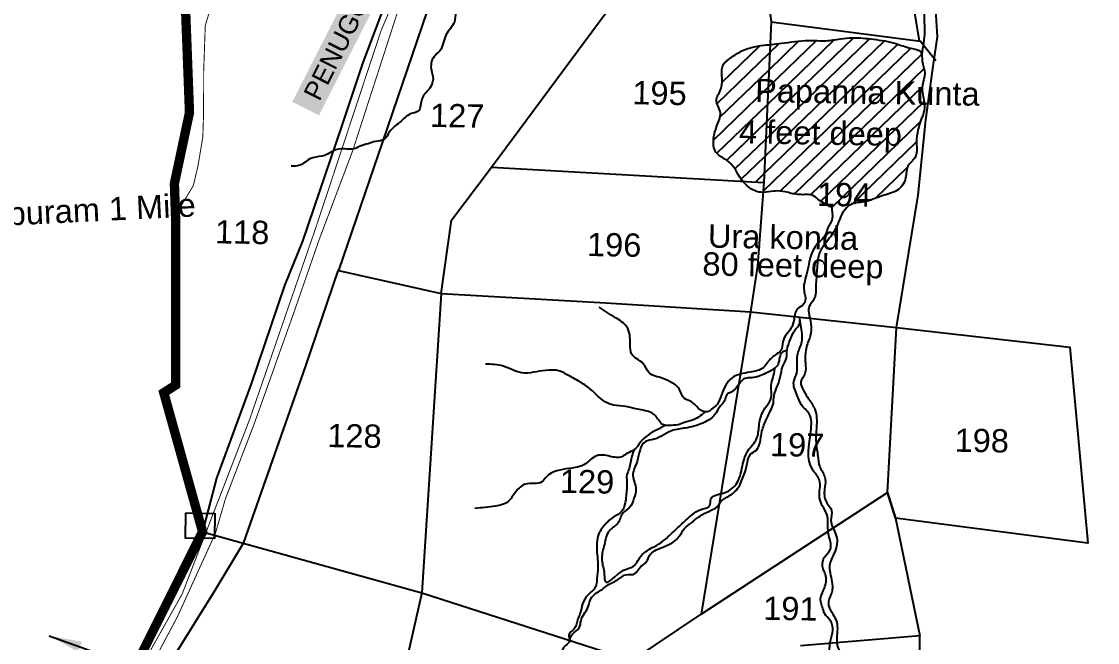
# Model space of a CAD drawing. Header units: feet. Extents: x 795890 to 801423, y 1560112 to 1569674.
# Drawn here: x 797758 to 798912, y 1566978 to 1567645 of the extents above; entities that cross this region are included whole.
import ezdxf
from ezdxf.enums import TextEntityAlignment as Align

# ---------------------------------------------------------------- set-up
doc = ezdxf.new("R2010")
doc.units = ezdxf.units.FT
doc.header["$LTSCALE"] = 15
doc.header["$MEASUREMENT"] = 0
doc.linetypes.add('HIDDEN2', pattern=[0.1875, 0.125, -0.0625])
for name, color, linetype in [('PLOT', 7, 'Continuous'), ('PLOT NO', 7, 'Continuous'), ('ROADS', 6, 'Continuous'), ('STRUCTURE', 5, 'Continuous'), ('TANKS-STREAM', 4, 'Continuous'), ('VILLAGE STONES', 240, 'Continuous')]:
    doc.layers.add(name, color=color, linetype=linetype)
doc.layers.add('VILLAGE BOUNDRY', color=5, linetype='HIDDEN2', lineweight=100)
doc.styles.get("Standard").update_dxf_attribs({"font": 'arial.ttf'})
doc.dimstyles.get("Standard").update_dxf_attribs({"dimtxt": 0.18, "dimasz": 35, "dimexe": 0.18, "dimexo": 0.0625, "dimgap": 0.09, "dimtad": 0, "dimtih": 1, "dimtoh": 1, "dimdec": 4, "dimzin": 0, "dimdsep": 46, "dimtxsty": 'Standard', "dimcen": 0.09, "dimadec": 0, "dimazin": 0, "dimtfac": 1, "dimtdec": 4, "dimtofl": 0, "dimtmove": 0, "dimatfit": 3, "dimfxl": 1, "dimtolj": 1, "dimtzin": 0, "dimarcsym": 0})
pattern_1 = [(44.0639776, (-41019.012, -16241.041), (-8.85815799, 9.15241703), [])]

msp = doc.modelspace()

# ---------------------------------------------------------------- hatches: boundary and pattern name
at = {"layer": 'TANKS-STREAM', "lineweight": -2}
h = msp.add_hatch(dxfattribs=at)
h.set_pattern_fill('ANSI31', color=256, scale=101.896795, angle=-0.936)
h.set_pattern_definition(pattern_1)
edge = h.paths.add_edge_path()
edge.add_spline(control_points=[(798560.8, 1567619.9), (798557.5, 1567619.6), (798547.4, 1567618.4), (798532.8, 1567615.3), (798520.4, 1567606.9), (798504.7, 1567596.8), (798513.5, 1567575.9), (798499.7, 1567560.3), (798509.7, 1567547.6), (798503.9, 1567533.4), (798498.9, 1567520), (798500.2, 1567503.6), (798512.1, 1567497.4), (798521.5, 1567490.2), (798525.9, 1567480.7), (798529.7, 1567475.1), (798531.4, 1567473.1)], knot_values=[102.980665, 102.980665, 102.980665, 102.980665, 112.822896, 133.59048, 146.327156, 158.57841, 184.160803, 198.94939, 210.966379, 224.828954, 241.030415, 255.812911, 267.957696, 278.813155, 290.935817, 298.851736, 298.851736, 298.851736, 298.851736], degree=3, periodic=0)
edge.add_line((798531.4, 1567473.1), (798553.8, 1567471.8))
edge.add_line((798553.8, 1567471.8), (798560.8, 1567619.9))
h.paths.add_polyline_path([(798518.8, 1567499), (798709.7, 1567495.9), (798710.5, 1567544.4), (798519.6, 1567547.6)], flags=9)
h.paths.add_polyline_path([(798526.5, 1567543.5), (798812.4, 1567538.9), (798813.2, 1567586.8), (798527.3, 1567591.4)], flags=9)
h = msp.add_hatch(dxfattribs=at)
h.set_pattern_fill('ANSI31', color=256, scale=101.896795, angle=-0.936)
h.set_pattern_definition(pattern_1)
edge = h.paths.add_edge_path()
edge.add_spline(control_points=[(798641.4, 1567443.4), (798642.9, 1567445.2), (798649.3, 1567450.9), (798661.8, 1567450), (798675.2, 1567455.9), (798686.2, 1567459.1), (798699.4, 1567463.5), (798707.6, 1567475.1), (798706.1, 1567489.9), (798719.2, 1567498.6), (798716.3, 1567518.7), (798720.8, 1567535.1), (798726.4, 1567549.1), (798726.2, 1567560.6), (798721.6, 1567574.1), (798728.7, 1567589.1), (798723.1, 1567599.8), (798723.6, 1567607.2), (798723.2, 1567609.3)], knot_values=[89.780683, 89.780683, 89.780683, 89.780683, 96.726341, 114.087346, 123.570744, 139.671774, 147.956936, 164.009794, 176.965294, 188.179977, 204.160697, 230.499461, 239.021978, 248.117272, 263.853669, 279.590066, 291.858053, 298.441026, 298.441026, 298.441026, 298.441026], degree=3, periodic=0)
edge.add_spline(control_points=[(798723.2, 1567609.3), (798723.1, 1567610.4), (798721.7, 1567614.6), (798708.6, 1567615.6), (798693.7, 1567622.6), (798672.1, 1567625.6), (798652.2, 1567627.8), (798640.4, 1567626.4), (798636, 1567626)], knot_values=[0, 0, 0, 0, 3.139064, 14.387215, 30.860033, 54.880162, 76.723339, 89.780683, 89.780683, 89.780683, 89.780683], degree=3, periodic=0)
edge.add_spline(control_points=[(798636, 1567626), (798630.8, 1567625.1), (798619.6, 1567623.3), (798598.4, 1567625.4), (798578.5, 1567621.7), (798564.8, 1567620.3), (798560.8, 1567619.9)], knot_values=[293.288651, 293.288651, 293.288651, 293.288651, 308.535386, 326.700596, 355.464138, 367.458777, 367.458777, 367.458777, 367.458777], degree=3, periodic=0)
edge.add_line((798560.8, 1567619.9), (798553.8, 1567471.8))
edge.add_line((798553.8, 1567471.8), (798553, 1567461.2))
edge.add_spline(control_points=[(798553, 1567461.2), (798556, 1567461.1), (798562, 1567462.1), (798572.2, 1567463.4), (798583.9, 1567459.6), (798595.3, 1567458.4), (798605.9, 1567459.4), (798614.3, 1567451.5), (798621.5, 1567447.8), (798626.6, 1567445.2)], knot_values=[0, 0, 0, 0, 8.757788, 17.78771, 29.994965, 44.100368, 51.983307, 59.530377, 76.243095, 76.243095, 76.243095, 76.243095], degree=3, periodic=0)
edge.add_line((798626.6, 1567445.2), (798641.4, 1567443.4))
h.paths.add_polyline_path([(798523.2, 1567510.1), (798667.3, 1567507.8), (798667.7, 1567530.7), (798523.6, 1567533.1)], flags=9)
h.paths.add_polyline_path([(798523.6, 1567534.4), (798729.5, 1567531), (798729.9, 1567554.3), (798524, 1567557.7)], flags=9)
h.paths.add_polyline_path([(798603.6, 1567439.8), (798675.9, 1567438.6), (798676.6, 1567477.6), (798604.2, 1567478.8)], flags=9)

# ---------------------------------------------------------------- linework, layer by layer
at = {"layer": 'PLOT'}
for points in [[(798364.7, 1568028.4), (798321.8, 1567938.5), (798270.1, 1567831.6), (798213.7, 1567717.3), (798145.1, 1567515.4), (798098, 1567377.3), (798208, 1567352.9), (798384.5, 1567342.7), (798539.7, 1567332.9), (798696, 1567316.2), (798882.2, 1567295.1), (798901.5, 1567085), (798695, 1567111.8), (798686.7, 1567139.3), (798696, 1567316.2), (798719.4, 1567458.3), (798727.8, 1567539.2), (798736, 1567599.1), (798740.2, 1567628), (798732.6, 1567748.8), (798726, 1567979.1)], [(798720.7, 1567624), (798715.6, 1567655.8), (798712, 1567683.8), (798700.1, 1567684.7), (798702.8, 1567835.7), (798705.1, 1567951.9), (798612.5, 1567951.2), (798611.2, 1567980.1)], [(798258.5, 1567901.7), (798236.9, 1567853.9), (798189.7, 1567759), (798148, 1567663.8), (798123.8, 1567600.6), (798101.6, 1567533), (798059.2, 1567408.9), (798039.9, 1567361.3), (798004.3, 1567255.8), (797967, 1567154.6), (797952.1, 1567097.1), (798187.2, 1567031.7), (798412.6, 1566959.1), (798486.8, 1567008.6), (798686.7, 1567139.3), (798695, 1567111.8), (798721.2, 1566985.6), (798593.2, 1566974.7)], [(798261.9, 1567488.2), (798400.2, 1567675.2), (798424, 1567708.9)], [(798424, 1567708.9), (798554.5, 1567701.4), (798561.9, 1567644.1), (798721.8, 1567623.6), (798738.5, 1567602.7)], [(798561.9, 1567644.1), (798553.8, 1567471.8), (798547.3, 1567382.3), (798539.7, 1567332.9)], [(798208, 1567352.9), (798219.1, 1567431.5), (798261.9, 1567488.2), (798553.8, 1567471.8)], [(798154.4, 1566886.4), (798110.6, 1566794), (798067, 1566673.8), (798050.7, 1566630), (797950.1, 1566634.6), (797942.9, 1566616.6), (797819.9, 1566723.9), (797781.7, 1566737.1), (797829.7, 1566819.4), (797892.8, 1566917.1), (797965.7, 1567034.3), (797996.2, 1567085.5), (798062.5, 1567274), (798097.7, 1567378)], [(798208, 1567352.9), (798187.2, 1567031.7)], [(798539.7, 1567332.9), (798486.8, 1567008.6)], [(798187.2, 1567031.7), (798154.4, 1566886.4), (798391.8, 1566795.1)], [(798720.9, 1566945.6), (798721.2, 1566985.6)]]:
    msp.add_lwpolyline(points, dxfattribs=at)
at = {"layer": 'ROADS', "linetype": 'HIDDEN2', "ltscale": 13, "const_width": 1}
for points in [[(797843.8, 1566876.8), (797930.1, 1567030), (798002.7, 1567218), (798073.9, 1567424.4), (798143.5, 1567634.8), (798187.3, 1567736.8), (798224, 1567819.2), (798296.9, 1567957.3), (798395.5, 1568134.3), (798412.6, 1568175), (798458.1, 1568232.4), (798540.5, 1568342), (798592.8, 1568419.1), (798692.4, 1568552.4), (798824.3, 1568714.7), (798940.9, 1568917.1), (799009.3, 1569036.4)], [(799019.4, 1569036.3), (798989.6, 1568990.7), (798948.1, 1568918), (798877.7, 1568793.4), (798812, 1568686.8), (798747.7, 1568613.9), (798673.7, 1568515.4), (798561.5, 1568362.5), (798460.1, 1568226.5), (798437.5, 1568192.3), (798358.2, 1568050.5), (798275.3, 1567898.2), (798230.8, 1567808.6), (798169.5, 1567680.5), (798113.2, 1567506.3), (798077.4, 1567411.3), (798049.3, 1567330.3), (798007.4, 1567212.7), (797976.6, 1567132.4), (797965.9, 1567095.5), (797925.3, 1567006.3), (797877.3, 1566915.6)], [(797929.3, 1567447.1), (797942.2, 1567468.5), (797947.2, 1567489.7), (797952.4, 1567520.9), (797953.2, 1567546.2), (797953.3, 1567591), (797955, 1567640.1), (797966.6, 1567679), (797985.6, 1567709.7), (798007.6, 1567731.6), (798053.5, 1567757.5), (798091.4, 1567776.6), (798156.2, 1567809.9), (798201.2, 1567851.3), (798226.9, 1567872.8), (798258.4, 1567898)]]:
    msp.add_lwpolyline(points, dxfattribs=at)
at = {"layer": 'TANKS-STREAM'}
for points in [[(798830.8, 1568135.1), (798832.9, 1568114.1), (798836.6, 1568100.3), (798837, 1568086.7), (798840.3, 1568069.5), (798846.8, 1568042), (798846.2, 1568027.3), (798849.5, 1568012.5), (798853.6, 1568002.7), (798857.1, 1567986.1), (798864.8, 1567963.9), (798870.6, 1567953.5), (798887, 1567926.6), (798902, 1567897.3), (798918.1, 1567875.6), (798937, 1567847.5), (798952.3, 1567818.1), (798955.6, 1567788.7), (798961.6, 1567769), (798962.3, 1567743), (798966.5, 1567721.9), (798982.9, 1567698.5), (798994.1, 1567675.6), (799003.3, 1567658.6), (799020, 1567627.5), (799030.9, 1567609.5), (799049.6, 1567588.2), (799067.3, 1567572.5), (799077.1, 1567554.1), (799090.6, 1567539.2), (799103.7, 1567528.1), (799121.8, 1567516.6), (799142.9, 1567500.5), (799169.3, 1567484.3), (799183.9, 1567457.4), (799190.8, 1567438.1), (799198.8, 1567429.6), (799207.8, 1567400.7), (799219.1, 1567384.7), (799234.2, 1567364.2), (799264.3, 1567338.1), (799292.2, 1567310.7), (799343.7, 1567259.1), (799368.5, 1567229.6), (799384.7, 1567214.3), (799404.8, 1567199.2), (799419.4, 1567187.4), (799434.2, 1567172.8), (799457.1, 1567155.6), (799488.4, 1567132.9), (799509, 1567104.5), (799522.7, 1567089.2), (799542.8, 1567071), (799584.6, 1567022.4), (799611.3, 1566985.5), (799630.4, 1566972.6), (799663.1, 1566934.6), (799670.6, 1566922.9), (799695.7, 1566886.5), (799730.9, 1566849.9), (799753.7, 1566828.1), (799788.8, 1566801.3), (799802.7, 1566791.8), (799804.5, 1566792.7), (799789.8, 1566810.1), (799785.5, 1566817.2), (799781.4, 1566833.6), (799779.4, 1566848.2), (799776.9, 1566871.9), (799777.5, 1566884.2), (799784.4, 1566897.6), (799792, 1566919.5), (799799.1, 1566941.3), (799803.3, 1566959.7), (799811.4, 1566985.5), (799815.4, 1567018), (799823.6, 1567050.9), (799824.4, 1567099.4), (799831.3, 1567116), (799835.5, 1567139.9), (799840.2, 1567170.7), (799842.4, 1567200.1), (799842.1, 1567223.4), (799842.4, 1567242.4), (799831.2, 1567275.9), (799831.9, 1567300.9), (799832.3, 1567323.8), (799829.5, 1567342.2), (799814.7, 1567396.8), (799798.6, 1567433.5), (799786.7, 1567449.7), (799758.4, 1567478.6), (799728.5, 1567499.6), (799711.5, 1567525.8), (799693.2, 1567553.9), (799685.3, 1567581.8), (799662.9, 1567614.8), (799662, 1567624), (799645.2, 1567661.7), (799647.5, 1567694.3), (799641.7, 1567720.8), (799596.8, 1567773.6), (799576.7, 1567794.3), (799565.3, 1567803.3), (799548.5, 1567810.7), (799533.7, 1567827.8), (799511, 1567851.2), (799497.3, 1567881.6), (799489.5, 1567891.5), (799472, 1567908.6), (799465.2, 1567930), (799459.5, 1567961.2)], [(798583.5, 1568008.8), (798576, 1568002.9), (798568.6, 1567998.9), (798562.8, 1567991.5), (798549.4, 1567991.8), (798540.1, 1567991.4), (798527.9, 1567988.1), (798517.1, 1567978.6), (798503.8, 1567976.2), (798491, 1567974.1), (798486.3, 1567974.1), (798478.1, 1567971.5), (798467.4, 1567964.1), (798460.2, 1567955.4), (798448.4, 1567950.4), (798425.5, 1567938.7), (798406.1, 1567924.9), (798366, 1567906.2), (798348.4, 1567875.5), (798337.4, 1567858.2), (798327.5, 1567838.1), (798323, 1567823.8), (798311.9, 1567802.9), (798310.2, 1567792.5), (798294.1, 1567782.2), (798284.4, 1567773.7), (798276.6, 1567761.9), (798260.8, 1567755.5), (798253, 1567746.7), (798242.7, 1567732.2), (798239.2, 1567727.9), (798237.2, 1567715.4), (798228.2, 1567710.1), (798222.1, 1567698.3), (798221.4, 1567691.3), (798222.9, 1567671.4), (798223.2, 1567654.8), (798222.1, 1567644.1), (798213, 1567629.9), (798206.6, 1567613.2), (798200.3, 1567607), (798197.5, 1567592), (798199.1, 1567585.4), (798196.8, 1567574.8), (798187.8, 1567562.8), (798186.1, 1567556.1), (798184.4, 1567549.5), (798175, 1567545.4), (798164.9, 1567537.6), (798152.6, 1567526.1), (798146.8, 1567518.1), (798137.4, 1567515.8), (798129.7, 1567513.5), (798121, 1567510.7), (798114.2, 1567507.9), (798098.3, 1567507.7), (798085.3, 1567502), (798080, 1567500.2), (798067.2, 1567497.2), (798060.5, 1567492.5), (798051.7, 1567489.3), (798047, 1567489.3)], [(798579.5, 1567946.9), (798586.6, 1567952.2), (798598.8, 1567958.6), (798619.4, 1567963.3), (798629.6, 1567963.6), (798643.2, 1567962.5), (798651.2, 1567965.6), (798660, 1567972.5), (798670.6, 1567981), (798679.1, 1567985.2), (798684.4, 1567985.3), (798691.6, 1567983.6), (798698.9, 1567980.5), (798706.9, 1567971.5), (798715.3, 1567952.2), (798718.7, 1567937.2), (798725.1, 1567898.7), (798725.8, 1567888.2), (798724.2, 1567880.4), (798724, 1567866.1), (798722.1, 1567853.5), (798724.7, 1567838.4), (798724.8, 1567827.6), (798725.7, 1567816.2), (798728.2, 1567803.4), (798728.4, 1567792.8), (798725, 1567781.2), (798729, 1567772.4), (798728.3, 1567742.7), (798730.1, 1567731.6), (798726.6, 1567724), (798729.1, 1567712), (798729.6, 1567701.9), (798731.1, 1567691.6), (798727.6, 1567677.6), (798726.2, 1567633.9), (798723.2, 1567609.1)], [(798626.6, 1567445.2), (798612, 1567454), (798605.6, 1567458.3), (798597.6, 1567458.8), (798583.3, 1567460.2), (798571.1, 1567462.7), (798561.9, 1567462.1), (798550.6, 1567461.3), (798537.7, 1567466.8), (798526.9, 1567479.6), (798520.5, 1567489.9), (798512.2, 1567496.9), (798502.6, 1567504.3), (798500, 1567518.9), (798504.4, 1567534.5), (798507.1, 1567548.1), (798503.1, 1567559.4), (798508.3, 1567573.2), (798510.7, 1567598.7), (798520, 1567606.7), (798530.9, 1567613.3), (798551, 1567618.7), (798572.9, 1567621.2), (798602, 1567624.3), (798620.5, 1567624), (798636, 1567626)], [(798636, 1567626), (798649.2, 1567627.1), (798671.4, 1567625.5), (798695.5, 1567621), (798711.5, 1567615.9), (798722.3, 1567612), (798723.7, 1567602.2), (798726.4, 1567590), (798723.8, 1567574.2), (798725.9, 1567558.3), (798725.8, 1567549), (798723.1, 1567540.8), (798717.7, 1567514.5), (798715.9, 1567498.3), (798708.5, 1567489.5), (798706, 1567476.6), (798696.6, 1567463.2), (798688.8, 1567460), (798673.2, 1567454.8), (798664.1, 1567451.6), (798646.8, 1567447.9), (798639.9, 1567441.5), (798632.4, 1567425.5), (798624.5, 1567412.4), (798613.4, 1567395.4), (798610.9, 1567378.6), (798609.8, 1567361.4), (798607.7, 1567346.5), (798602.6, 1567338.7), (798602, 1567332.5), (798604.4, 1567320.4), (798603.7, 1567307), (798601.2, 1567300.3), (798599.2, 1567293.3), (798598.5, 1567278.2), (798598, 1567266.7), (798593.7, 1567257.8), (798596.4, 1567248.6), (798602.3, 1567239.1), (798608.7, 1567228.5), (798610.4, 1567209.5), (798609.9, 1567193), (798611.8, 1567178.5), (798613.9, 1567167), (798619.3, 1567155.6), (798620, 1567150.1), (798618.8, 1567141), (798621.4, 1567128.1), (798626.5, 1567119.9), (798625.9, 1567109.3), (798630.8, 1567095), (798632.5, 1567086.4), (798630.3, 1567076.1), (798624.7, 1567062.4), (798624.6, 1567055.2), (798627.5, 1567036.4), (798626.2, 1567030.4), (798623.2, 1567019.7), (798623.7, 1567017.3), (798627.9, 1567008.6), (798631.9, 1567000.9), (798632.6, 1566990.6), (798634.3, 1566970.8), (798638.6, 1566965.4), (798649.5, 1566951.4), (798658.6, 1566938.5), (798669.2, 1566928.8), (798675.5, 1566923), (798679.2, 1566914), (798684.5, 1566905.1), (798689.5, 1566901.3), (798695.2, 1566895.6), (798699.5, 1566889.2), (798701.6, 1566884.2), (798711.3, 1566878.5), (798717.7, 1566871), (798731.3, 1566865.6), (798749.6, 1566863.8), (798772.8, 1566868.4), (798792.6, 1566865.6), (798803.9, 1566868.9), (798812.5, 1566872.8), (798824.3, 1566870.4), (798835.8, 1566869.6), (798851.8, 1566875.3), (798861.4, 1566886.1), (798868.8, 1566888.9), (798883.7, 1566887), (798908, 1566897.1), (798915.9, 1566901.9), (798939.3, 1566895.8), (798949.9, 1566896.4), (798957.1, 1566899.6), (798969.8, 1566902.4), (798983.4, 1566904.4), (798991.6, 1566906.8)], [(798626.6, 1567445.2), (798626.8, 1567442), (798627.6, 1567435.5), (798625.1, 1567427.6), (798622.4, 1567422.5), (798619.3, 1567414.7), (798611.6, 1567406.3), (798599.6, 1567373.1), (798597, 1567355.5), (798598.2, 1567350.2), (798596.6, 1567341.3), (798590.4, 1567336.6), (798586.3, 1567324.8), (798583, 1567315.1), (798578.1, 1567308.7), (798574.4, 1567300.9), (798572.2, 1567291.5), (798566.4, 1567286.8), (798558, 1567278.9), (798553.7, 1567273.5), (798539.2, 1567268.3), (798519.9, 1567262.2), (798508.6, 1567244.1), (798503.8, 1567233.8), (798497.9, 1567228.5), (798493.2, 1567225.8), (798483.5, 1567229.8), (798475.9, 1567236.8), (798469, 1567240), (798462.1, 1567252), (798456, 1567256.7), (798445.8, 1567261.6), (798430.7, 1567267.9), (798424.6, 1567277.4), (798412, 1567288), (798410.7, 1567298.3), (798406.8, 1567317.2), (798394.8, 1567326.8), (798377.5, 1567337.9)], [(798345.7, 1566980.9), (798348.6, 1566987.1), (798356, 1566994.1), (798357.9, 1567001.7), (798365.2, 1567016), (798369.6, 1567026.9), (798379.1, 1567034.3), (798389.4, 1567041.6), (798395.7, 1567044.7), (798405.6, 1567050.8), (798415.6, 1567052.2), (798420.2, 1567057.7), (798428.2, 1567065.2), (798431.3, 1567071.6), (798443.9, 1567079.9), (798456.6, 1567085.9), (798463.3, 1567092.3), (798468.6, 1567100.3), (798476.4, 1567106.8), (798480, 1567109.8), (798487.6, 1567115.2), (798497.4, 1567120.1), (798503.4, 1567123.6), (798508.3, 1567129.9), (798516.5, 1567135.3), (798521.8, 1567139.2), (798526.9, 1567144.9), (798531, 1567154.3), (798534, 1567161.4), (798536.3, 1567171.6), (798539.8, 1567180.3), (798545.9, 1567184.8), (798549.5, 1567192), (798551.9, 1567205.1), (798556.8, 1567217.9), (798561.2, 1567227.1), (798564.2, 1567235), (798564.5, 1567240.4), (798567.2, 1567250.5), (798569.9, 1567257.2), (798571.6, 1567263), (798574.3, 1567274.7), (798578.1, 1567283.8), (798578.9, 1567292.4), (798582.2, 1567303), (798586.8, 1567312.8), (798592.4, 1567320.9), (798592.4, 1567327.2)], [(798799.3, 1566537.3), (798802.9, 1566552.1), (798801.9, 1566562.4), (798798.4, 1566571.2), (798793.1, 1566581.3), (798786.9, 1566587.8), (798784.7, 1566595.9), (798785, 1566609.8), (798785.8, 1566617.9), (798787, 1566627.3), (798785.8, 1566641.2), (798783.7, 1566646.6), (798778.1, 1566653.3), (798768.3, 1566661.5), (798759.9, 1566669.7), (798752.9, 1566679.8), (798748.5, 1566689.9), (798740.2, 1566695.1), (798728.9, 1566702.6), (798720.9, 1566712.1), (798717.5, 1566718.2), (798710, 1566724.8), (798703.3, 1566731.1), (798695.7, 1566739.8), (798690.4, 1566749.8), (798687.9, 1566758.1), (798683.8, 1566765.7), (798681.1, 1566773.2), (798676.2, 1566780.3), (798670.6, 1566788.3), (798669.1, 1566798.7), (798669, 1566807.9), (798667.5, 1566812.8), (798662, 1566814.8), (798652, 1566815.1), (798645.2, 1566819.2), (798640.3, 1566827), (798635.3, 1566847.8), (798628.6, 1566858.5), (798621.6, 1566873.6), (798622, 1566882.4), (798622.6, 1566895.7), (798620.9, 1566904.1), (798616, 1566914.7), (798614.4, 1566935.1), (798619.9, 1566945.9), (798625, 1566953.4), (798625, 1566963.7), (798625.3, 1566980.1), (798627.8, 1566991.6), (798625.2, 1567002), (798619.2, 1567009.2), (798617.8, 1567013), (798614.8, 1567025.5), (798618.8, 1567036.4), (798619.9, 1567051.1), (798617.7, 1567056.8), (798618.7, 1567069.4), (798625.4, 1567078.3), (798624.1, 1567090.9), (798622.6, 1567101.1), (798621.8, 1567114.8), (798616.9, 1567124.7), (798613.7, 1567133.4), (798613.5, 1567152.5), (798606.3, 1567163.5), (798604.3, 1567205), (798602.5, 1567223.6), (798594.2, 1567233.4), (798589.7, 1567243.3), (798586, 1567258.3), (798589.3, 1567267.5), (798589.6, 1567276.7), (798590.3, 1567288.1), (798594.7, 1567300.9), (798593.5, 1567318.8), (798592.4, 1567327.2)], [(798579, 1567292.1), (798572.8, 1567288.6), (798568.5, 1567275.5), (798563.9, 1567271.4), (798556, 1567267.1), (798541, 1567262.4), (798533.6, 1567261.5), (798528.8, 1567257.3), (798516.9, 1567245.9), (798515.3, 1567245.3), (798512.4, 1567239.3), (798505.9, 1567230), (798501.5, 1567222.9), (798490.8, 1567214.8), (798472, 1567208.7), (798456.8, 1567206), (798446.7, 1567201.2), (798436.4, 1567196.3), (798426.9, 1567193.8), (798418, 1567172.5), (798413.5, 1567157.4), (798416.8, 1567142.9), (798414.7, 1567133.1), (798409.4, 1567122.6), (798402.9, 1567117.3), (798397.7, 1567106.5), (798388.7, 1567098.8), (798383, 1567083.5), (798381, 1567075.7), (798381.1, 1567061.2), (798382.6, 1567054.2), (798382.9, 1567049.6), (798383.7, 1567044.1), (798403.6, 1567055.8), (798414, 1567060), (798422.1, 1567071), (798436.3, 1567081.1), (798445.7, 1567086.9), (798452.9, 1567093.1), (798464.5, 1567104.3), (798477.2, 1567115.4), (798485.6, 1567120.7), (798496, 1567125.5), (798497, 1567131.9), (798511.4, 1567138.9), (798525.4, 1567150), (798530.4, 1567164.8), (798536.8, 1567183.9), (798546.2, 1567196.9), (798548.8, 1567210.8), (798552.7, 1567225.4), (798562.3, 1567243.5), (798561.8, 1567251.8), (798565.3, 1567268.9), (798565.7, 1567272.6)], [(798491, 1567225.8), (798487.5, 1567222.7), (798479.9, 1567217.9), (798469.9, 1567214.6), (798462.1, 1567212), (798451.8, 1567211.1), (798447.4, 1567211.3), (798439.5, 1567219.3), (798435.4, 1567223.6), (798428.6, 1567226.5), (798412.5, 1567229.9), (798406.1, 1567231.5), (798392.6, 1567233), (798376.1, 1567242.5), (798368.7, 1567249.5), (798357.8, 1567257.4), (798345.2, 1567264.4), (798333.9, 1567269.8), (798323.3, 1567270.5), (798310, 1567268.8), (798297.2, 1567267.2), (798274.6, 1567274.7), (798255.4, 1567276.9)], [(798448.3, 1567211.2), (798445.4, 1567209.6), (798439.4, 1567206.5), (798429.9, 1567200.9), (798421.7, 1567193.3), (798414.6, 1567184.9), (798407.6, 1567181.4), (798401.8, 1567177.6), (798389, 1567178), (798374.7, 1567178.7), (798360.9, 1567168.8), (798351.6, 1567165.9), (798344.9, 1567164.9), (798320.8, 1567155.9), (798315.9, 1567150.6), (798298.5, 1567148.2), (798288, 1567140), (798279.3, 1567129.2), (798266.3, 1567124.6), (798244.2, 1567122.2)], [(798414.8, 1567185.2), (798410.8, 1567171.3), (798409.5, 1567164.8), (798407.2, 1567158.7), (798407.2, 1567146.3), (798406.9, 1567142.8), (798405.3, 1567128.1), (798401.1, 1567118.5), (798393.6, 1567113.3), (798382.9, 1567104), (798378.3, 1567097.5), (798375.6, 1567090.3), (798375.4, 1567070.3), (798375.9, 1567059.1), (798375, 1567046.4), (798373.4, 1567038), (798365.4, 1567029.4), (798359.6, 1567019.8), (798357.1, 1567010), (798354.6, 1567003.6), (798350.4, 1566992.8), (798344.7, 1566986.3), (798345.6, 1566980.5), (798339.2, 1566972.8), (798337.4, 1566962.3), (798332, 1566951.9), (798323, 1566943.8), (798322.6, 1566936.1), (798317.8, 1566928.9), (798321.9, 1566921.2), (798321.1, 1566915.8), (798319, 1566906.7), (798318.5, 1566897.9), (798319.3, 1566887.9), (798324.1, 1566877.1), (798320.4, 1566857.8), (798320.2, 1566850.4), (798323.8, 1566839.3), (798319.9, 1566827.2), (798312.3, 1566819.1)]]:
    msp.add_spline(points, degree=3, dxfattribs=at)
at = {"layer": 'VILLAGE BOUNDRY', "lineweight": -2, "ltscale": 10, "const_width": 10}
msp.add_lwpolyline([(797872.1, 1566936.8), (797952.1, 1567097.1), (797910.5, 1567246.3), (797923.2, 1567254.4), (797923.1, 1567435.5), (797921.9, 1567470.7), (797938.1, 1567547), (797930.4, 1567748.8), (797917.3, 1567901.5), (797903.5, 1568017.7), (797883.9, 1568202), (797865.8, 1568268.1), (797865.8, 1568268.1)], dxfattribs=at)
at = {"layer": 'VILLAGE STONES', "lineweight": -2}
msp.add_lwpolyline([(797934.2, 1567117.3), (797965.4, 1567116.8), (797965, 1567089.8), (797933.8, 1567090.3)], close=True, dxfattribs=at)

# ---------------------------------------------------------------- texts
at = {"layer": 'PLOT NO', "lineweight": -2}
for s, p in [('195', (798442.1, 1567567.8)), ('127', (798225.2, 1567543.5)), ('194', (798640.1, 1567458.8)), ('118', (797994.6, 1567418.6)), ('196', (798393.5, 1567405)), ('128', (798115, 1567200)), ('198', (798787.6, 1567195)), ('197', (798589.7, 1567190.3)), ('129', (798364.4, 1567150.9)), ('191', (798582.4, 1567014.7))]:
    msp.add_text(s, height=25, rotation=359.064, dxfattribs=at).set_placement(p, align=Align.MIDDLE_CENTER)
at = {"layer": 'PLOT NO', "color": 7, "lineweight": -2}
for s, p in [(' Papanna Kunta', (798534.7, 1567558.3)), ('4 feet deep', (798527.1, 1567513.9)), ('Ura konda ', (798493.8, 1567402)), ('80 feet deep', (798487.9, 1567372.1))]:
    msp.add_text(s, height=25, rotation=359.064, dxfattribs=at).set_placement(p)
at = {"layer": 'PLOT NO', "linetype": 'Continuous', "lineweight": -2}
msp.add_text('Syampuram 1 Mile ', height=25, rotation=2.7695, dxfattribs=at).set_placement((797654.5, 1567421.4))
at = {"layer": 'STRUCTURE', "color": 5, "insert": (798056.4, 1567561), "char_height": 20, "width": 191.728, "attachment_point": 1, "rotation": 63.0446, "bg_fill": 1, "box_fill_scale": 1.3, "bg_fill_color": 7, "bg_fill_true_color": 16777215, "bg_fill_transparency": 4390977}
msp.add_mtext('\\pi6.8804;PENUGONDA', dxfattribs=at)

# ---------------------------------------------------------------- leaders
at = {"layer": 'VILLAGE BOUNDRY', "linetype": 'Continuous', "lineweight": -2}
msp.add_leader([(797787.8, 1566985.5), (797864.5, 1566957.8)], dimstyle='Standard', override={"dimgap": 0.09, "dimtad": 0}, dxfattribs=at)

doc.saveas('drawing.dxf')
